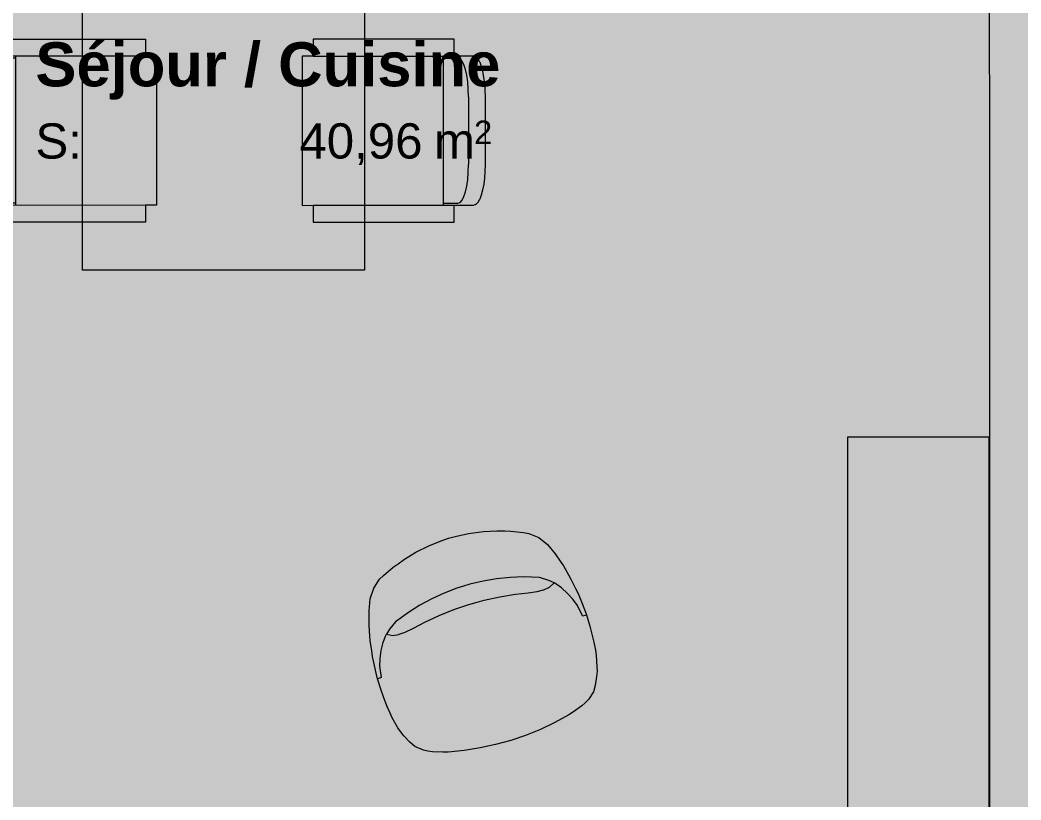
# Model space of a CAD drawing. Header units: millimetres. Extents: x 318905 to 439572, y -5133 to 105868.
# Drawn here: x 365403 to 368244, y 53153 to 55367 of the extents above; entities that cross this region are included whole.
import ezdxf

# ---------------------------------------------------------------- set-up
doc = ezdxf.new("R2010")
doc.units = ezdxf.units.MM
doc.header["$MEASUREMENT"] = 0
for name, color, linetype, lineweight in [('INTI_Agencement_Stylo_No__2', 8, 'Continuous', 5), ('INTI_HACHURES_Stylo_No__122', 255, 'Continuous', 0), ('INTI_HACHURES_Stylo_No__2', 8, 'Continuous', 5), ('INTI_Mobilier_Stylo_No__101', 252, 'Continuous', 0), ('Marques & Zones_Stylo_No__1', 7, 'Continuous', 5), ('Murs ext - Périphériques_Stylo_No__1', 7, 'Continuous', 5), ('Murs ext - Périphériques_Stylo_No__41', 7, 'Continuous', 20)]:
    doc.layers.add(name, color=color, linetype=linetype, lineweight=lineweight)
doc.layers.add('Marques & Zones', color=7, linetype='Continuous')
doc.styles.add('STYLE_GENERE_1', font='Arial')
doc.styles.add('STYLE_GENERE_2', font='Arial')

# ---------------------------------------------------------------- blocks, each defined once
blk = doc.blocks.new('Fauteuil 1 20[21]', base_point=(365790.4, 55312.4))
at = {"layer": 'INTI_Agencement_Stylo_No__2', "linetype": 'Continuous'}
for p, q in [((365359.1, 55312.4), (365759.1, 55312.4)), ((365359.1, 55264.2), (365359.1, 55312.4)), ((365759.1, 55312.4), (365759.1, 55264.3)), ((365286, 55246.6), (365290.8, 55254.9)), ((365290.8, 55254.9), (365291.4, 55255.6)), ((365291.4, 55255.6), (365296.6, 55260.8)), ((365296.6, 55260.8), (365297.3, 55261.4)), ((365297.3, 55261.4), (365298.2, 55261.9)), ((365298.2, 55261.9), (365299.1, 55262.3)), ((365299.1, 55262.3), (365304.5, 55264)), ((365304.5, 55264), (365305.5, 55264.2)), ((365305.5, 55264.2), (365306, 55264.2)), ((365306, 55264.2), (365359.1, 55264.2)), ((365390.4, 55258.4), (365348.4, 55258.4)), ((365759.2, 55264.3), (365359.2, 55264.2)), ((365390.4, 55264.2), (365390.4, 54840.5)), ((365759.1, 55264.3), (365790.4, 55264.3)), ((365790.4, 55264.3), (365790.4, 54840.6)), ((365277.6, 55220.8), (365281.3, 55234.6)), ((365281.3, 55234.6), (365285.6, 55245.8)), ((365285.6, 55245.8), (365286, 55246.6)), ((365272.2, 55186.7), (365274.4, 55204.3)), ((365274.4, 55204.3), (365277.4, 55220.2)), ((365277.4, 55220.2), (365277.6, 55220.8)), ((365270.4, 55148.5), (365270.8, 55168)), ((365270.8, 55168), (365272.2, 55186.7)), ((365270.4, 54956.2), (365270.4, 55148.5)), ((365318.4, 55148.7), (365318.4, 54956.1)), ((365270.9, 54936.7), (365270.4, 54956.2)), ((365272.2, 54918), (365270.9, 54936.7)), ((365274.5, 54900.4), (365272.2, 54918)), ((365277.5, 54884.5), (365274.5, 54900.4)), ((365277.6, 54883.9), (365277.5, 54884.5)), ((365281.4, 54870.1), (365277.6, 54883.9)), ((365285.7, 54858.9), (365281.4, 54870.1)), ((365286.1, 54858.1), (365285.7, 54858.9)), ((365290.9, 54849.8), (365286.1, 54858.1)), ((365291.5, 54849.1), (365290.9, 54849.8)), ((365296.7, 54843.9), (365291.5, 54849.1)), ((365297.4, 54843.3), (365296.7, 54843.9)), ((365298.3, 54842.8), (365297.4, 54843.3)), ((365299.2, 54842.5), (365298.3, 54842.8)), ((365304.6, 54840.7), (365299.2, 54842.5)), ((365305.6, 54840.5), (365304.6, 54840.7)), ((365306.1, 54840.5), (365305.6, 54840.5)), ((365359.2, 54840.5), (365306.1, 54840.5)), ((365390.4, 54846.3), (365348.4, 54846.3)), ((365759.2, 54840.6), (365359.2, 54840.5)), ((365359.2, 54792.4), (365359.2, 54840.5)), ((365759.2, 54840.6), (365759.2, 54792.4)), ((365790.4, 54840.6), (365759.2, 54840.6)), ((365759.2, 54792.4), (365359.2, 54792.4))]:
    blk.add_line(p, q, dxfattribs=at)
for centre, start_param, end_param in [((365348.4, 55148.7), 0, 1.570796), ((365348.4, 54956.1), 1.570796, 3.141593)]:
    blk.add_ellipse(centre, major_axis=(0, 109.8), ratio=0.273279, start_param=start_param, end_param=end_param, dxfattribs=at)
blk = doc.blocks.new('Fauteuil 1 20[24]', base_point=(366203.9, 55312.5))
at = {"layer": 'INTI_Agencement_Stylo_No__2', "linetype": 'Continuous'}
for p, q in [((366635.1, 55312.6), (366235.1, 55312.5)), ((366235.1, 55312.5), (366235.1, 55264.4)), ((366635.1, 55264.4), (366635.1, 55312.6)), ((366235.1, 55264.4), (366203.9, 55264.4)), ((366203.9, 55264.4), (366203.9, 54840.6)), ((366235.1, 55264.4), (366635.1, 55264.4)), ((366603.9, 55264.4), (366603.9, 54840.7)), ((366603.9, 55258.6), (366645.9, 55258.6)), ((366688.2, 55264.4), (366635.1, 55264.4)), ((366688.7, 55264.4), (366688.2, 55264.4)), ((366689.7, 55264.2), (366688.7, 55264.4)), ((366695.1, 55262.5), (366689.7, 55264.2)), ((366696, 55262.1), (366695.1, 55262.5)), ((366696.9, 55261.6), (366696, 55262.1)), ((366697.6, 55261), (366696.9, 55261.6)), ((366702.8, 55255.9), (366697.6, 55261)), ((366703.4, 55255.1), (366702.8, 55255.9)), ((366708.2, 55246.8), (366703.4, 55255.1)), ((366708.6, 55246.1), (366708.2, 55246.8)), ((366712.9, 55234.8), (366708.6, 55246.1)), ((366716.7, 55221), (366712.9, 55234.8)), ((366716.8, 55220.4), (366716.7, 55221)), ((366719.8, 55204.5), (366716.8, 55220.4)), ((366722.1, 55186.9), (366719.8, 55204.5)), ((366723.4, 55168.2), (366722.1, 55186.9)), ((366723.9, 55148.7), (366723.4, 55168.2)), ((366675.9, 55148.9), (366675.9, 54956.3)), ((366723.9, 54956.5), (366723.9, 55148.7)), ((366723.4, 54937), (366723.9, 54956.5)), ((366719.9, 54900.7), (366722.1, 54918.2)), ((366722.1, 54918.2), (366723.4, 54937)), ((366713, 54870.3), (366716.7, 54884.2)), ((366716.7, 54884.2), (366716.9, 54884.8)), ((366716.9, 54884.8), (366719.9, 54900.7)), ((366703.4, 54850), (366708.3, 54858.4)), ((366708.3, 54858.4), (366708.7, 54859.1)), ((366708.7, 54859.1), (366713, 54870.3)), ((366203.9, 54840.6), (366235.2, 54840.7)), ((366235.1, 54840.7), (366635.1, 54840.7)), ((366235.2, 54840.7), (366235.2, 54792.5)), ((366603.9, 54846.5), (366645.9, 54846.5)), ((366635.2, 54792.6), (366635.2, 54840.7)), ((366635.2, 54840.7), (366688.2, 54840.7)), ((366688.2, 54840.7), (366688.7, 54840.7)), ((366688.7, 54840.7), (366689.7, 54840.9)), ((366689.7, 54840.9), (366695.2, 54842.7)), ((366695.2, 54842.7), (366696.1, 54843)), ((366696.1, 54843), (366696.9, 54843.5)), ((366696.9, 54843.5), (366697.7, 54844.2)), ((366697.7, 54844.2), (366702.9, 54849.3)), ((366702.9, 54849.3), (366703.4, 54850)), ((366235.2, 54792.5), (366635.2, 54792.6))]:
    blk.add_line(p, q, dxfattribs=at)
for centre, start_param, end_param in [((366645.9, 55148.9), 4.712389, 6.283185), ((366645.9, 54956.3), 3.141593, 4.712389)]:
    blk.add_ellipse(centre, major_axis=(0, 109.8), ratio=0.273279, start_param=start_param, end_param=end_param, dxfattribs=at)
blk = doc.blocks.new('Table salle à manger 01 20[26]', base_point=(365580.6, 54656.7))
at = {"layer": 'INTI_Agencement_Stylo_No__2', "linetype": 'Continuous'}
for p, q in [((365580.3, 56856.7), (366380.3, 56856.8)), ((365580.3, 56856.7), (366380.3, 56856.8)), ((365580.6, 54656.7), (365580.3, 56856.7)), ((365580.6, 54656.7), (365580.3, 56856.7)), ((366380.3, 56856.8), (366380.6, 54656.8)), ((366380.3, 56856.8), (366380.6, 54656.8)), ((366380.6, 54656.8), (365580.6, 54656.7)), ((366380.6, 54656.8), (365580.6, 54656.7))]:
    blk.add_line(p, q, dxfattribs=at)
blk = doc.blocks.new('Chaise design 4 20[31]', base_point=(367092, 53412.9))
at = {"layer": 'INTI_Mobilier_Stylo_No__101', "linetype": 'Continuous'}
for p, q in [((366675.6, 53909.4), (366718.6, 53915.1)), ((366718.6, 53915.1), (366756, 53916.8)), ((366756, 53916.8), (366778.7, 53916.4)), ((366778.7, 53916.4), (366796, 53915.6)), ((366796, 53915.6), (366831.9, 53911.6)), ((366565.3, 53875.5), (366600.7, 53889.4)), ((366600.7, 53889.4), (366619.5, 53895.4)), ((366619.5, 53895.4), (366638.4, 53901)), ((366638.4, 53901), (366675.6, 53909.4)), ((366831.9, 53911.6), (366846.9, 53909.2)), ((366846.9, 53909.2), (366875.2, 53897.4)), ((366875.2, 53897.4), (366900.3, 53878)), ((366526.5, 53856.1), (366565.3, 53875.5)), ((366900.3, 53878), (366921.7, 53851.1)), ((366476, 53823.4), (366494.6, 53836.5)), ((366494.6, 53836.5), (366526.5, 53856.1)), ((366921.7, 53851.1), (366936.2, 53830.4)), ((366936.2, 53830.4), (366945, 53817.3)), ((366434.7, 53789.6), (366462.1, 53813.1)), ((366462.1, 53813.1), (366476, 53823.4)), ((366945, 53817.3), (366959.8, 53792)), ((366406.8, 53753.6), (366423.6, 53779.2)), ((366423.6, 53779.2), (366434.7, 53789.6)), ((366717.3, 53773.8), (366679.8, 53764.9)), ((366755.4, 53780.3), (366717.3, 53773.8)), ((366793.7, 53784.2), (366755.4, 53780.3)), ((366832, 53785.7), (366793.7, 53784.2)), ((366877.4, 53784.4), (366832, 53785.7)), ((366903.7, 53776.1), (366877.4, 53784.4)), ((366918.7, 53768.9), (366903.7, 53776.1)), ((366959.8, 53792), (366966.7, 53779.9)), ((366966.7, 53779.9), (366979.7, 53753.3)), ((366396.9, 53723.5), (366406.8, 53753.6)), ((366642.9, 53753.6), (366606.8, 53739.9)), ((366661.3, 53759.2), (366642.9, 53753.6)), ((366679.8, 53764.9), (366661.3, 53759.2)), ((366871, 53744), (366888.7, 53748.9)), ((366888.7, 53748.9), (366889.9, 53749.3)), ((366889.9, 53749.3), (366905.6, 53756.7)), ((366905.6, 53756.7), (366918.7, 53768.9)), ((366923.6, 53766.6), (366918.7, 53768.9)), ((366939.6, 53754.8), (366923.6, 53766.6)), ((366957.1, 53739.2), (366939.6, 53754.8)), ((366979.7, 53753.3), (366986.6, 53738.9)), ((366394.2, 53689.2), (366396.9, 53723.5)), ((366571.7, 53723.9), (366537.8, 53705.7)), ((366606.8, 53739.9), (366571.7, 53723.9)), ((366700.8, 53713.9), (366720.6, 53719.5)), ((366720.6, 53719.5), (366764.4, 53729.3)), ((366764.4, 53729.3), (366809.2, 53736.8)), ((366809.2, 53736.8), (366845.4, 53740.9)), ((366845.4, 53740.9), (366871, 53744)), ((366972.2, 53722.3), (366957.1, 53739.2)), ((366984.8, 53704.3), (366972.2, 53722.3)), ((366986.6, 53738.9), (366996.2, 53715.1)), ((366393.9, 53663.9), (366394.2, 53689.2)), ((366537.8, 53705.7), (366505.2, 53685.3)), ((366592.8, 53676.6), (366634.6, 53693.1)), ((366634.6, 53693.1), (366654.1, 53699.6)), ((366654.1, 53699.6), (366677.2, 53707.4)), ((366677.2, 53707.4), (366700.8, 53713.9)), ((366998.9, 53675.2), (366984.8, 53704.3)), ((366996.2, 53715.1), (367004.7, 53693.8)), ((367004.7, 53693.8), (367010.3, 53678.7)), ((366393.9, 53648.1), (366393.9, 53663.9)), ((366505.2, 53685.3), (366468.4, 53658.8)), ((366551.6, 53657.7), (366592.8, 53676.6)), ((366998.9, 53675.2), (367010.3, 53678.7)), ((367010.3, 53678.7), (367020.2, 53645.8)), ((366395.9, 53618.8), (366393.9, 53648.1)), ((366451.3, 53637.2), (366442.9, 53622.9)), ((366468.4, 53658.8), (366451.3, 53637.2)), ((366496.3, 53629), (366519.3, 53640.8)), ((366519.3, 53640.8), (366551.6, 53657.7)), ((367020.2, 53645.8), (367025.2, 53626.7)), ((366397, 53605), (366395.9, 53618.8)), ((366401.2, 53575.6), (366397, 53605)), ((366433.5, 53599.4), (366440.1, 53618.1)), ((366440.1, 53618.1), (366442.9, 53622.9)), ((366442.9, 53622.9), (366460.6, 53620)), ((366460.6, 53620), (366477.7, 53622.8)), ((366477.7, 53622.8), (366478.9, 53623)), ((366478.9, 53623), (366496.3, 53629)), ((367025.2, 53626.7), (367031.5, 53600.6)), ((366403.6, 53559.9), (366401.2, 53575.6)), ((366424.8, 53554.2), (366427.8, 53576.7)), ((366427.8, 53576.7), (366433.5, 53599.4)), ((367031.5, 53600.6), (367035.8, 53577.6)), ((367035.8, 53577.6), (367037.9, 53563.4)), ((366408.9, 53534.8), (366403.6, 53559.9)), ((366424.5, 53532.2), (366424.8, 53554.2)), ((367037.9, 53563.4), (367040.5, 53531)), ((366413.9, 53512.3), (366408.9, 53534.8)), ((366429.1, 53500.2), (366424.5, 53532.2)), ((367040.7, 53517.9), (367039.5, 53503.1)), ((367040.5, 53531), (367040.7, 53517.9)), ((366417.7, 53496.7), (366413.9, 53512.3)), ((366429.1, 53500.2), (366417.7, 53496.7)), ((366427.9, 53464), (366417.7, 53496.7)), ((367039.5, 53503.1), (367035.3, 53477.9)), ((366434.6, 53445.4), (366427.9, 53464)), ((367035.3, 53477.9), (367031, 53459.9)), ((366444, 53420.2), (366434.6, 53445.4)), ((367016.3, 53438), (367007.3, 53428)), ((367031, 53459.9), (367016.3, 53438)), ((366453.4, 53398.7), (366444, 53420.2)), ((366997.2, 53419.6), (366973.9, 53402.6)), ((367007.3, 53428), (366997.2, 53419.6)), ((366459.6, 53385.8), (366453.4, 53398.7)), ((366475.6, 53357.6), (366459.6, 53385.8)), ((366960.9, 53394), (366921, 53372.3)), ((366973.9, 53402.6), (366960.9, 53394)), ((366482.8, 53346.6), (366475.6, 53357.6)), ((366492.1, 53335), (366482.8, 53346.6)), ((366879.8, 53353), (366837.7, 53336)), ((366921, 53372.3), (366879.8, 53353)), ((366509.7, 53316.5), (366492.1, 53335)), ((366795.6, 53321.9), (366752.9, 53310)), ((366837.7, 53336), (366795.6, 53321.9)), ((366523.4, 53304), (366509.7, 53316.5)), ((366547.8, 53294.2), (366523.4, 53304)), ((366560.9, 53291), (366547.8, 53294.2)), ((366573.9, 53289.6), (366560.9, 53291)), ((366663.6, 53293.3), (366618.4, 53288.8)), ((366708.5, 53300.4), (366663.6, 53293.3)), ((366752.9, 53310), (366708.5, 53300.4)), ((366602.8, 53288.7), (366573.9, 53289.6)), ((366618.4, 53288.8), (366602.8, 53288.7))]:
    blk.add_line(p, q, dxfattribs=at)

msp = doc.modelspace()

# ---------------------------------------------------------------- hatches: boundary and pattern name
at = {"layer": 'INTI_HACHURES_Stylo_No__122', "linetype": 'Continuous'}
msp.add_hatch(color=256, dxfattribs=at).paths.add_polyline_path([(368153.863, 54182.958), (367751.068, 54182.893), (367751.519, 51372.138), (368154.315, 51372.203)])
at = {"layer": 'Marques & Zones', "linetype": 'Continuous', "lineweight": 0, "true_color": 0xebf5fc}
msp.add_hatch(color=7, dxfattribs=at).paths.add_polyline_path([(361705.26, 51351.69), (368154.318, 51351.676), (368153.078, 59073.346), (363826.389, 59073.369), (363826.848, 56216.703), (363201.771, 56216.602), (363201.955, 55065.784), (363274.664, 55065.796), (363274.771, 54395.879), (361704.771, 54395.627)])
at = {"layer": 'Murs ext - Périphériques_Stylo_No__1', "linetype": 'Continuous'}
msp.add_hatch(color=256, dxfattribs=at).paths.add_polyline_path([(368334.318, 51351.675), (368333.078, 59073.39), (368153.078, 59073.39), (368154.318, 51351.675)])

# ---------------------------------------------------------------- linework, layer by layer
at = {"layer": 'INTI_HACHURES_Stylo_No__2', "linetype": 'Continuous', "flags": 128}
msp.add_lwpolyline([(368153.863, 54182.958), (367751.068, 54182.893), (367751.519, 51372.138), (368154.315, 51372.203)], close=True, dxfattribs=at)
at = {"layer": 'Murs ext - Périphériques_Stylo_No__41', "linetype": 'Continuous', "flags": 128}
msp.add_lwpolyline([(368153.078, 59073.39), (368154.318, 51351.675)], dxfattribs=at)

# ---------------------------------------------------------------- block references
at = {"layer": 'INTI_Agencement_Stylo_No__2', "linetype": 'Continuous'}
for name, p in [('Table salle à manger 01 20[26]', (365580.608, 54656.713)), ('Fauteuil 1 20[21]', (365790.35, 55312.434)), ('Fauteuil 1 20[24]', (366203.85, 55312.501))]:
    msp.add_blockref(name, p, dxfattribs=at)
at = {"layer": 'INTI_Mobilier_Stylo_No__101', "linetype": 'Continuous'}
msp.add_blockref('Chaise design 4 20[31]', (367091.979, 53412.865), dxfattribs=at)

# ---------------------------------------------------------------- texts
at = {"layer": 'Marques & Zones_Stylo_No__1', "linetype": 'Continuous', "attachment_point": 1, "rotation": 0.009202}
for s, insert, char_height, style in [('\\A1;{\\pql;\\pt0;\\fArial|b1|i0|c0|p34;Séjour / Cuisine}', (365446.709, 55303.317), 125, 'STYLE_GENERE_1'), ('\\A1;{\\pql;\\fArial|b0|i0|c0|p34;2}', (366691.406, 55081.136), 66.66667, 'STYLE_GENERE_2'), ('\\A1;{\\pql;\\pt0;\\fArial|b0|i0|c0|p34;S: }', (365446.746, 55073.317), 100, 'STYLE_GENERE_2'), ('\\A1;{\\pql;\\fArial|b0|i0|c0|p34;40,96}', (366195.857, 55073.437), 100, 'STYLE_GENERE_2'), ('\\A1;{\\pql;\\fArial|b0|i0|c0|p34; m}', (366539.057, 55073.492), 100, 'STYLE_GENERE_2')]:
    msp.add_mtext(s, dxfattribs=dict(at, insert=insert, char_height=char_height, style=style))

doc.saveas('drawing.dxf')
